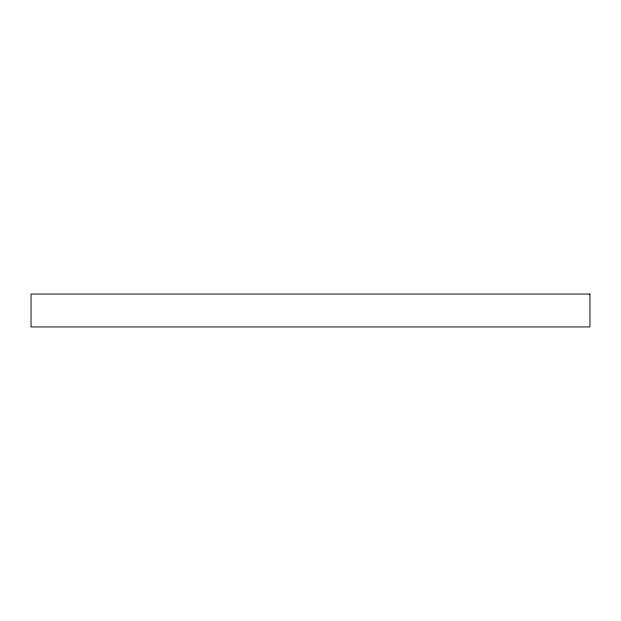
<?xml version="1.0" encoding="UTF-8"?>
<svg xmlns="http://www.w3.org/2000/svg" width="621" height="621" viewBox="0 0 621 621"><rect width="100%" height="100%" fill="white"/><g stroke="black" fill="none" stroke-linecap="round" stroke-linejoin="round"><path stroke-width="0.93" d="M589.95 294.059L31.05 294.059L31.05 326.941L589.95 326.941L589.95 294.059"/></g></svg>
